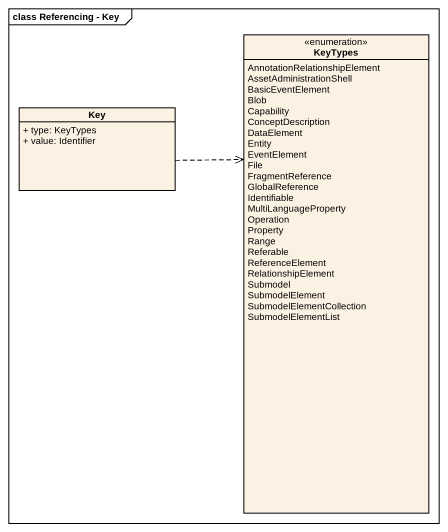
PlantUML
@startuml
mainframe class Referencing - Key
hide circle
hide empty members
skinparam classAttributeIconSize 0
enum KeyTypes {
  AnnotationRelationshipElement
  AssetAdministrationShell
  BasicEventElement
  Blob
  Capability
  ConceptDescription
  DataElement
  Entity
  EventElement
  File
  FragmentReference
  GlobalReference
  Identifiable
  MultiLanguageProperty
  Operation
  Property
  Range
  Referable
  ReferenceElement
  RelationshipElement
  Submodel
  SubmodelElement
  SubmodelElementCollection
  SubmodelElementList
}
class Key {
  + type: KeyTypes
  + value: Identifier
}
Key .right.> KeyTypes
@enduml
